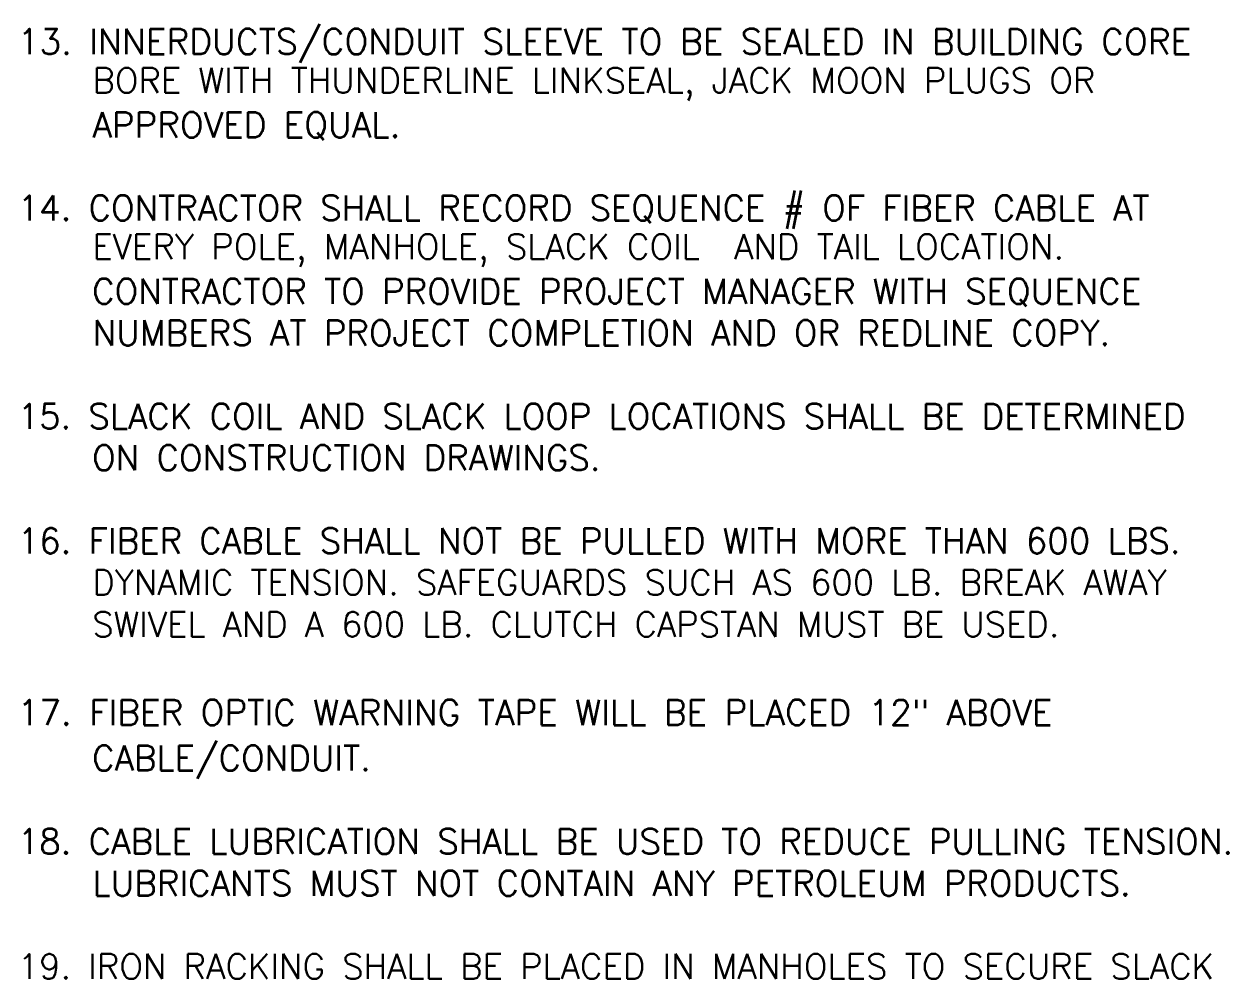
# Paper-space layout '3' of a CAD drawing. Extents: x 0.2 to 16.8, y 0.2 to 10.6.
# Drawn here: x 8.73 to 11.849, y 2.764 to 5.235 of the extents above; entities that cross this region are included whole.
import ezdxf

# ---------------------------------------------------------------- set-up
doc = ezdxf.new("R2010")
doc.units = 0
doc.header["$MEASUREMENT"] = 0
doc.layers.add('Default', color=7, linetype='Continuous', lineweight=25)
doc.layers.add('T1 PAGE CALLOUTS', color=7, linetype='Continuous')
doc.styles.add('Simplex', font='simplex.shx')

# ---------------------------------------------------------------- blocks, each defined once
blk = doc.blocks.new('PAGE 3 BLOCK')
at = {"layer": 'T1 PAGE CALLOUTS', "color": 0, "linetype": 'ByBlock', "lineweight": -2, "attachment_point": 7, "style": 'Simplex'}
for s, insert, char_height in [('13. INNERDUCTS/CONDUIT SLEEVE TO BE SEALED IN BUILDING CORE', (8.7135, 5.1354), 0.06558), ('BORE WITH THUNDERLINE LINKSEAL, JACK MOON PLUGS OR', (8.907, 5.0373), 0.064731), ('APPROVED EQUAL.', (8.907, 4.9358), 0.065274), ('14. CONTRACTOR SHALL RECORD SEQUENCE # OF FIBER CABLE AT', (8.7135, 4.7054), 0.064806), ('EVERY POLE, MANHOLE, SLACK COIL  AND TAIL LOCATION.', (8.907, 4.6073), 0.064719), ('CONTRACTOR TO PROVIDE PROJECT MANAGER WITH SEQUENCE', (8.9062, 4.505), 0.064865), ('NUMBERS AT PROJECT COMPLETION AND OR REDLINE COPY.', (8.907, 4.4035), 0.064991), ('15. SLACK COIL AND SLACK LOOP LOCATIONS SHALL BE DETERMINED', (8.7135, 4.1877), 0.064774), ('ON CONSTRUCTION DRAWINGS.', (8.9062, 4.0802), 0.064804), ('16. FIBER CABLE SHALL NOT BE PULLED WITH MORE THAN 600 LBS.', (8.7135, 3.8652), 0.064924), ('DYNAMIC TENSION. SAFEGUARDS SUCH AS 600 LB. BREAK AWAY', (8.907, 3.7577), 0.064515), ('SWIVEL AND A 600 LB. CLUTCH CAPSTAN MUST BE USED.', (8.907, 3.6492), 0.06448), ('17. FIBER OPTIC WARNING TAPE WILL BE PLACED 12" ABOVE', (8.7135, 3.4208), 0.065384), ('CABLE/CONDUIT.', (8.9062, 3.2812), 0.064755), ('18. CABLE LUBRICATION SHALL BE USED TO REDUCE PULLING TENSION.', (8.7135, 3.0869), 0.06498), ('LUBRICANTS MUST NOT CONTAIN ANY PETROLEUM PRODUCTS.', (8.907, 2.9786), 0.064931), ('19. IRON RACKING SHALL BE PLACED IN MANHOLES TO SECURE SLACK', (8.7135, 2.7635), 0.064709)]:
    blk.add_mtext(s, dxfattribs=dict(at, insert=insert, char_height=char_height))

psp = doc.layouts.new('3')

# ---------------------------------------------------------------- block references
at = {"layer": 'Default'}
psp.add_blockref('PAGE 3 BLOCK', (0, 0), dxfattribs=at)

doc.saveas('drawing.dxf')
